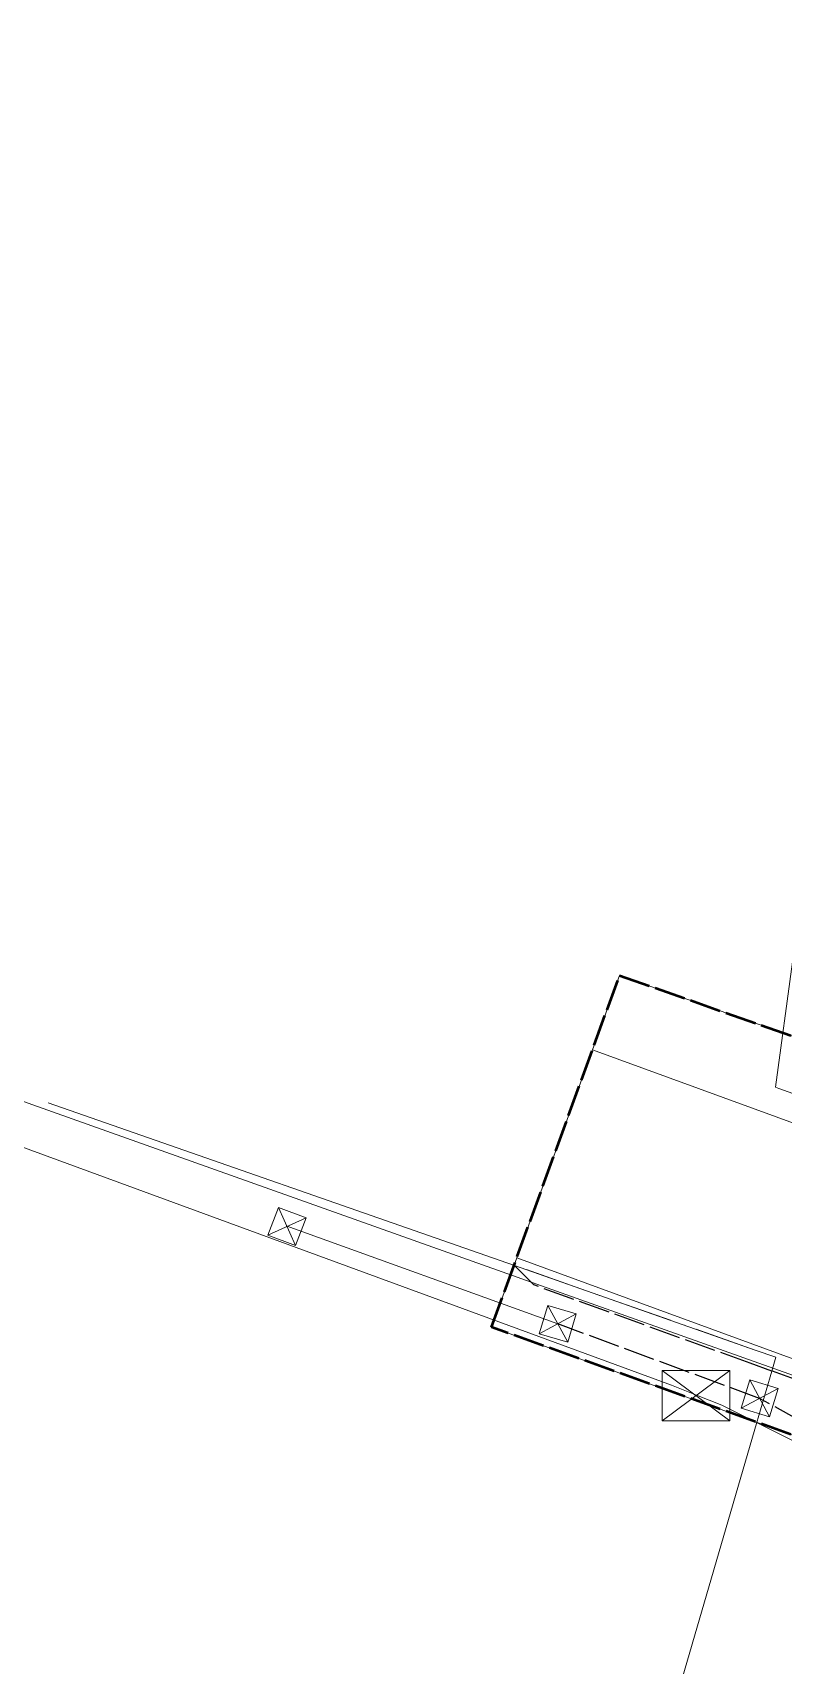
# Model space of a CAD drawing. Header units: metres. Extents: x 105014 to 106600, y 111320 to 118425.
# Drawn here: x 105351.4 to 105381.9, y 113113.2 to 113179.5 of the extents above; entities that cross this region are included whole.
import ezdxf

# ---------------------------------------------------------------- set-up
doc = ezdxf.new("R2010")
doc.units = ezdxf.units.M
doc.linetypes.add('DASHDOT', pattern=[3.556, 2.54, -0.508, 0, -0.508])
doc.linetypes.add('DASHED', pattern=[1.524, 1.27, -0.254])
for name, color, linetype, lineweight in [('00-BASE-LIMITE', 7, 'DASHED', 50), ('00-BASE-UE', 42, 'DASHED', 25), ('10-PAV-BOCACALLE', 9, 'CONTINUOUS', 13), ('20-EP-ZONA-DURA', 253, 'CONTINUOUS', 13), ('30-RED-ENEL-EXIST', 13, 'CONTINUOUS', 13), ('30-RED-ENEL-NODOS', 11, 'CONTINUOUS', 13), ('30-RED-ENEL-PROY', 1, 'DASHED', 25), ('30-RED-ETB-CAMARA', 151, 'CONTINUOUS', 13), ('30-RED-ETB-EXIST', 145, 'CONTINUOUS', 13), ('30-RED-VANTI-EXIST', 52, 'CONTINUOUS', 13), ('30-RED-VANTI-PROY', 2, 'DASHED', 25), ('30-RED-VANTI-RETIRO', 8, 'DASHDOT', 13), ('35-RH-ACUE-MENOR-EXIST', 151, 'CONTINUOUS', 13), ('60-PREDIAL-LOTE', 42, 'CONTINUOUS', 13)]:
    doc.layers.add(name, color=color, linetype=linetype, lineweight=lineweight)

# ---------------------------------------------------------------- blocks, each defined once
blk = doc.blocks.new('CAM_ETB_T_13')
for p, q in [((-1.375, -1.025), (1.375, 1.025)), ((-1.375, 1.025), (1.375, -1.025))]:
    blk.add_line(p, q)
blk.add_lwpolyline([(-1.375, -1.025), (1.375, -1.025), (1.375, 1.025), (-1.375, 1.025)], close=True)
blk = doc.blocks.new('CAJA_ENEL')
for p, q in [((-0.6, -0.6), (0.6, 0.6)), ((-0.6, 0.6), (0.6, -0.6))]:
    blk.add_line(p, q)
blk.add_lwpolyline([(-0.6, -0.6), (0.6, -0.6), (0.6, 0.6), (-0.6, 0.6)], close=True)

msp = doc.modelspace()

# ---------------------------------------------------------------- linework, layer by layer
at = {"layer": '00-BASE-LIMITE'}
msp.add_lwpolyline([(105386.9791, 113112.5251), (105387.4761, 113114.5441), (105388.0761, 113117.7611), (105388.0641, 113118.9651), (105387.4741, 113120.0121), (105386.4691, 113121.0031), (105370.0133, 113126.9047), (105375.2157, 113141.1887), (105385.1985, 113137.6773), (105386.1809, 113137.4227), (105387.1922, 113137.3374), (105388.2034, 113137.4237), (105389.1856, 113137.6791), (105390.1107, 113138.0965), (105390.9521, 113138.6639), (105391.686, 113139.3649), (105392.2912, 113140.1796), (105392.7504, 113141.0846), (105393.0505, 113142.0541), (105393.1829, 113143.0603), (105393.2949, 113145.6353), (105393.3711, 113147.5963), (105393.5153, 113151.5749), (105394.5397, 113180.5291)], dxfattribs=at)
at = {"layer": '00-BASE-UE'}
msp.add_lwpolyline([(105386.9791, 113112.5251), (105387.4761, 113114.5441), (105388.0761, 113117.7611), (105388.0641, 113118.9651), (105387.4741, 113120.0121), (105386.4691, 113121.0031), (105370.0133, 113126.9047), (105375.2157, 113141.1887), (105385.1985, 113137.6773), (105386.1809, 113137.4227), (105387.1922, 113137.3374), (105388.2034, 113137.4236), (105389.1856, 113137.6791), (105390.1107, 113138.0965), (105390.9522, 113138.6638), (105391.686, 113139.3649), (105392.2912, 113140.1796), (105392.7504, 113141.0846), (105393.0505, 113142.0541), (105393.1829, 113143.0603), (105393.2949, 113145.6353), (105393.3711, 113147.5963), (105393.5153, 113151.5749), (105394.5397, 113180.5291)], dxfattribs=at)
at = {"layer": '10-PAV-BOCACALLE'}
msp.add_lwpolyline([(105396.46, 113136.2726), (105392.5613, 113116.2967), (105391.5064, 113118.9998), (105389.8339, 113121.3698), (105387.6417, 113123.2691), (105385.0577, 113124.5873), (105371.0367, 113129.7147), (105374.1167, 113138.1713), (105385.8741, 113133.8717), (105385.8791, 113133.8699), (105387.3161, 113133.4634), (105388.7976, 113133.2754), (105390.4905, 113133.3325), (105392.1495, 113133.6744), (105393.727, 113134.2915), (105395.1777, 113135.1659), (105396.46, 113136.2726)], close=True, dxfattribs=at)
at = {"layer": '20-EP-ZONA-DURA'}
for points in [[(105385.8741, 113133.8717), (105374.1167, 113138.1713), (105375.2157, 113141.1887), (105385.1985, 113137.6773)], [(105386.4691, 113121.0031), (105370.0133, 113126.9047), (105371.0367, 113129.7147), (105385.0577, 113124.5873)]]:
    msp.add_lwpolyline(points, dxfattribs=at)
at = {"layer": '30-RED-ENEL-EXIST'}
msp.add_lwpolyline([(105372.6995, 113127.0425), (105361.6745, 113131.0197)], dxfattribs=at)
at = {"layer": '30-RED-ENEL-PROY'}
for points in [[(105380.8977, 113124.0135), (105372.6995, 113127.0425)], [(105389.3057, 113119.3695), (105380.8977, 113124.0135)]]:
    msp.add_lwpolyline(points, dxfattribs=at)
at = {"layer": '30-RED-ETB-EXIST'}
for points in [[(105313.151, 113148.09), (105377.315, 113124.551), (105378.329, 113124.148)], [(105378.329, 113124.148), (105379.361, 113123.737), (105390.39, 113118.227), (105389.967, 113118.446)]]:
    msp.add_lwpolyline(points, dxfattribs=at)
at = {"layer": '30-RED-VANTI-EXIST'}
for points in [[(105370.9469, 113129.4103), (105352.0193, 113136.0077)], [(105380.7232, 113125.9767), (105370.9469, 113129.4103)], [(105381.5575, 113125.6837), (105380.7232, 113125.9767)], [(105381.3945, 113125.1254), (105381.5575, 113125.6837)], [(105380.7072, 113122.7708), (105381.3945, 113125.1254)], [(105375.6115, 113105.3137), (105380.7072, 113122.7708)]]:
    msp.add_lwpolyline(points, dxfattribs=at)
at = {"layer": '30-RED-VANTI-PROY'}
for points in [[(105380.5167, 113125.443), (105371.7333, 113128.6205), (105370.9469, 113129.4103)], [(105381.3945, 113125.1254), (105380.5167, 113125.443)], [(105387.4708, 113122.6214), (105386.5052, 113123.1948), (105385.4777, 113123.6483), (105381.3945, 113125.1254)]]:
    msp.add_lwpolyline(points, dxfattribs=at)
at = {"layer": '30-RED-VANTI-RETIRO'}
for points in [[(105380.7232, 113125.9767), (105370.9469, 113129.4103)], [(105381.5575, 113125.6837), (105380.7232, 113125.9767)]]:
    msp.add_lwpolyline(points, dxfattribs=at)
at = {"layer": '35-RH-ACUE-MENOR-EXIST'}
msp.add_lwpolyline([(105301.63, 113153.63), (105383.68, 113124.44)], dxfattribs=at)
msp.add_lwpolyline([(105301.63, 113153.63), (105383.68, 113124.44)], dxfattribs=at)
at = {"layer": '60-PREDIAL-LOTE'}
msp.add_lwpolyline([(105383.0466, 113136.1037), (105381.6844, 113136.6015), (105381.5441, 113136.6527), (105382.2366, 113141.7322)], dxfattribs=at)

# ---------------------------------------------------------------- block references
at = {"layer": '30-RED-ENEL-NODOS'}
for p, rotation in [((105361.7103, 113130.9885), 339.4), ((105372.6995, 113127.0426), 343.6), ((105380.8977, 113124.0135), 343.2)]:
    msp.add_blockref('CAJA_ENEL', p, dxfattribs=dict(at, rotation=rotation))
at = {"layer": '30-RED-ETB-CAMARA'}
msp.add_blockref('CAM_ETB_T_13', (105378.319, 113124.123), dxfattribs=at)

doc.saveas('drawing.dxf')
